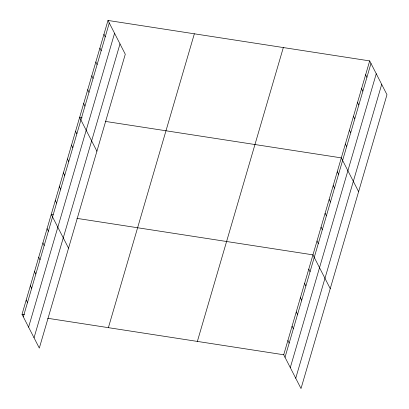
<?xml version="1.0" encoding="UTF-8"?>
<svg xmlns="http://www.w3.org/2000/svg" width="409" height="409" viewBox="0 0 409 409"><rect width="100%" height="100%" fill="white"/><g stroke="black" fill="none" stroke-linecap="round" stroke-linejoin="round"><path stroke-width="0.61" d="M107.991 20.45L125.282 54.233L39.315 348.095L22.025 314.311L107.991 20.45L369.685 60.905L386.975 94.689L301.009 388.55L283.718 354.767L369.685 60.905M23.318 316.842L109.285 22.981M28.599 327.154L114.566 33.293M34.034 337.783L120.001 43.921M108.385 327.66L194.352 33.799M197.363 341.418L283.33 47.556M285.017 357.297L370.983 63.436M290.293 367.609L376.26 73.748M295.733 378.238L381.699 84.377M82.127 117.812L79.622 117.424L96.913 151.207M105.282 121.391L341.316 157.879L358.606 191.663M53.129 214.689L51.253 214.398L68.543 248.181M76.912 218.365L312.951 254.853L330.237 288.636M22.025 314.311L24.53 314.7M47.684 318.279L283.718 354.767M365.636 74.76L366.929 77.291M361.582 88.61L362.875 91.141M357.527 102.465L358.826 104.995M353.478 116.32L354.772 118.85M349.424 130.169L350.717 132.705M345.37 144.024L346.668 146.555M337.267 171.734L338.56 174.265M333.212 185.584L334.506 188.114M329.158 199.439L330.457 201.969M325.109 213.293L326.402 215.824M321.055 227.148L322.348 229.679M317.001 240.998L318.299 243.529M308.775 269.127L310.068 271.658M304.598 283.401L305.891 285.932M300.421 297.67L301.719 300.206M296.249 311.944L297.542 314.475M292.072 326.218L293.365 328.749M287.895 340.493L289.194 343.023M103.937 34.305L105.236 36.836M99.888 48.155L101.181 50.69M95.834 62.01L97.127 64.54M91.78 75.864L93.078 78.395M87.725 89.719L89.024 92.25M83.676 103.569L84.97 106.1M75.568 131.279L76.866 133.809M71.519 145.129L72.812 147.664M67.465 158.983L68.758 161.514M63.41 172.838L64.709 175.369M59.356 186.693L60.655 189.224M55.307 200.543L56.6 203.074M47.076 228.672L48.374 231.203M42.904 242.946L44.198 245.477M38.727 257.22L40.021 259.751M34.55 271.489L35.849 274.025M30.373 285.763L31.672 288.294M26.202 300.037L27.495 302.568"/></g></svg>
